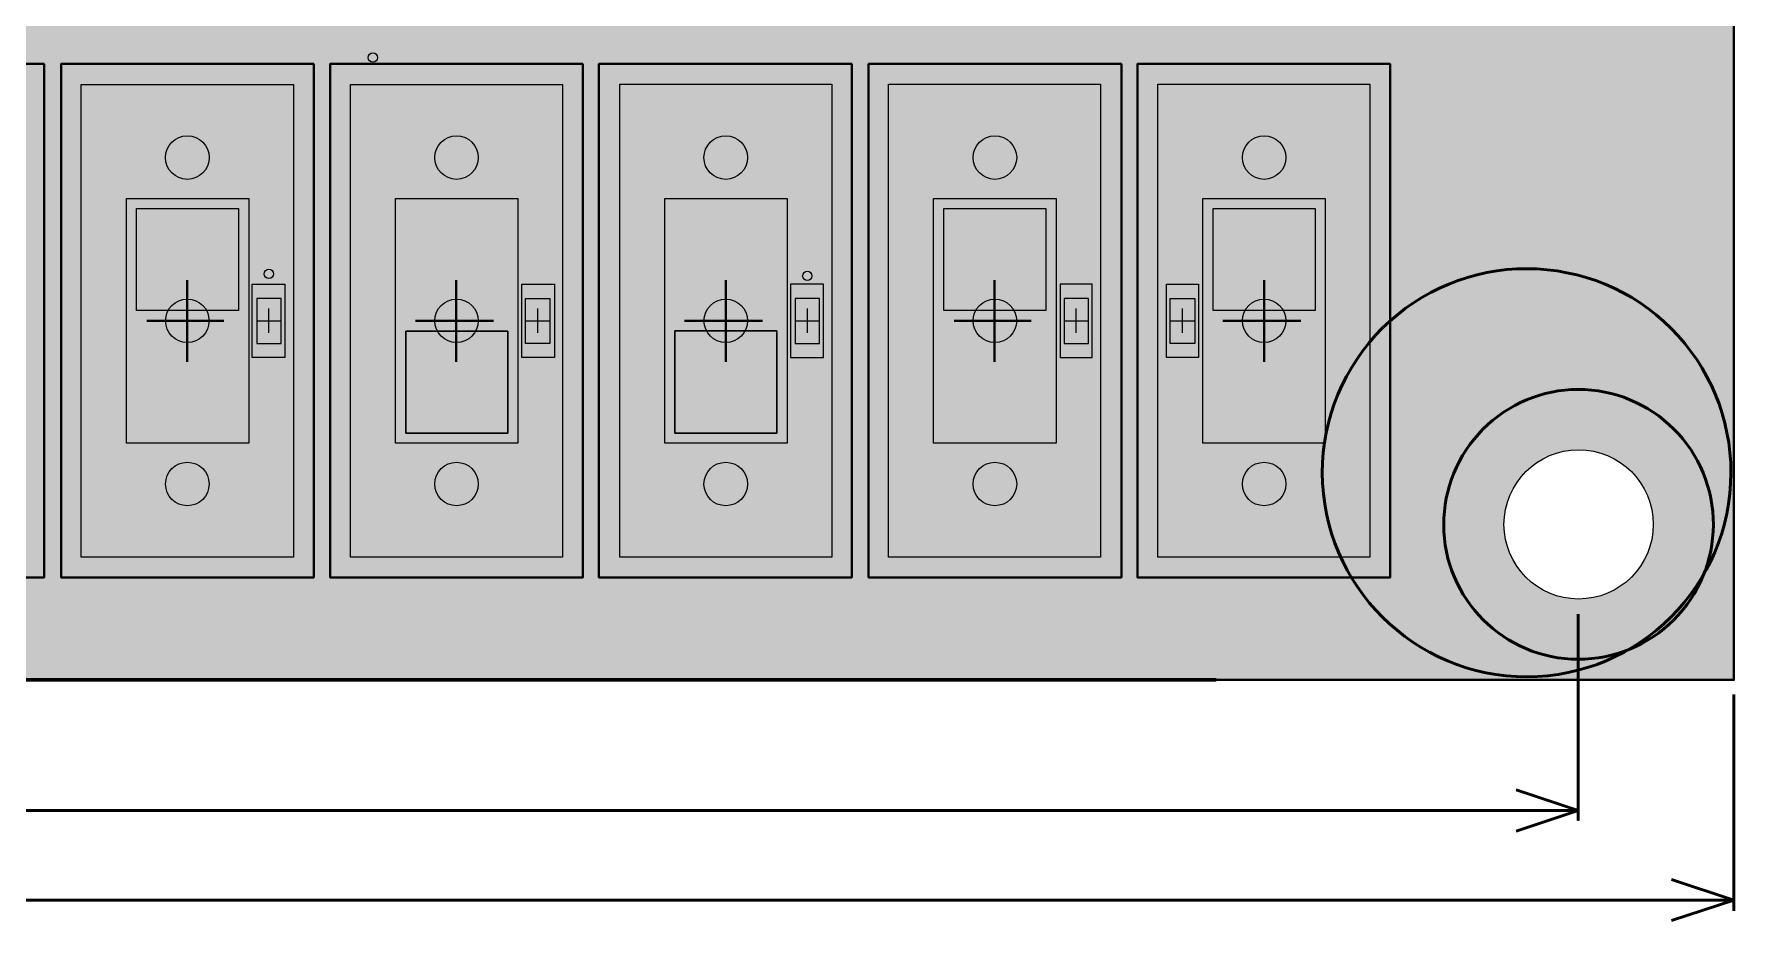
# Model space of a CAD drawing. Header units: metres. Extents: x 18 to 150, y 19 to 107.
# Drawn here: x 105.64 to 147.32, y 19.49 to 41.23 of the extents above; entities that cross this region are included whole.
import ezdxf

# ---------------------------------------------------------------- set-up
doc = ezdxf.new("R2010")
doc.units = ezdxf.units.M
for name, color, linetype in [('Mechanical1', 6, 'Continuous'), ('PadHoleLayer', 156, 'Continuous'), ('PDF_Geometry', 6, 'Continuous'), ('SWITCH_BASE', 251, 'Continuous'), ('Switches', 250, 'Continuous'), ('ViaHoleLayer', 16, 'Continuous')]:
    doc.layers.add(name, color=color, linetype=linetype)
doc.layers.add('METAL', color=7, linetype='Continuous', lineweight=0, true_color=0xc1c6c8)
doc.layers.add('PCB', color=7, linetype='Continuous', true_color=0x1d428a)
doc.layers.add('PCB_OUTLINE', color=7, linetype='Continuous', true_color=0x002677)

# ---------------------------------------------------------------- blocks, each defined once
blk = doc.blocks.new('*U19')
at = {"layer": 'METAL', "true_color": 0x000000}
h = blk.add_hatch(color=18, dxfattribs=at)
h.dxf.hatch_style = 1
h.paths.add_polyline_path([(-1.243, 2.748), (1.257, 2.748), (1.257, 0.248), (-1.243, 0.248)])
at = {"layer": 'SWITCH_BASE', "true_color": 0x0d0d0d}
h = blk.add_hatch(color=28, dxfattribs=at)
h.dxf.hatch_style = 1
h.paths.add_polyline_path([(-2.599, 5.793), (2.599, 5.793), (2.599, -5.793), (-2.599, -5.793)])
at = {"layer": 'Switches', "true_color": 0x404040}
h = blk.add_hatch(color=250, dxfattribs=at)
h.dxf.hatch_style = 1
h.paths.add_polyline_path([(-1.493, 2.998), (1.507, 2.998), (1.507, -3.002), (-1.493, -3.002)])
at = {"layer": 'Switches'}
for points in [[(-2.599, 5.793), (2.599, 5.793), (2.599, -5.793), (-2.599, -5.793)], [(-1.493, 2.998), (1.507, 2.998), (1.507, -3.002), (-1.493, -3.002)], [(-1.243, 2.748), (1.257, 2.748), (1.257, 0.248), (-1.243, 0.248)]]:
    blk.add_lwpolyline(points, close=True, dxfattribs=at)
blk = doc.blocks.new('*U6')
at = {"layer": 'METAL', "true_color": 0x000000}
h = blk.add_hatch(color=18, dxfattribs=at)
h.dxf.hatch_style = 1
h.paths.add_polyline_path([(-1.243, -0.252), (1.257, -0.252), (1.257, -2.752), (-1.243, -2.752)])
at = {"layer": 'SWITCH_BASE', "true_color": 0x0d0d0d}
h = blk.add_hatch(color=28, dxfattribs=at)
h.dxf.hatch_style = 1
h.paths.add_polyline_path([(-2.599, 5.793), (2.599, 5.793), (2.599, -5.793), (-2.599, -5.793)])
at = {"layer": 'Switches', "true_color": 0x404040}
h = blk.add_hatch(color=250, dxfattribs=at)
h.dxf.hatch_style = 1
h.paths.add_polyline_path([(-1.493, 2.998), (1.507, 2.998), (1.507, -3.002), (-1.493, -3.002)])
at = {"layer": 'METAL'}
blk.add_lwpolyline([(1.257, -2.752), (1.257, -0.252), (-1.243, -0.252), (-1.243, -2.752)], close=True, dxfattribs=at)
at = {"layer": 'Switches'}
for points in [[(-2.599, 5.793), (2.599, 5.793), (2.599, -5.793), (-2.599, -5.793)], [(-1.493, 2.998), (1.507, 2.998), (1.507, -3.002), (-1.493, -3.002)], [(-1.243, -0.252), (1.257, -0.252), (1.257, -2.752), (-1.243, -2.752)], [(-1.243, -0.252), (1.257, -0.252), (1.257, -2.752), (-1.243, -2.752)]]:
    blk.add_lwpolyline(points, close=True, dxfattribs=at)

msp = doc.modelspace()

# ---------------------------------------------------------------- hatches: boundary and pattern name
at = {"layer": 'PCB'}
h = msp.add_hatch(color=256, dxfattribs=at)
h.dxf.hatch_style = 1
h.paths.add_polyline_path([(25.4, 96.52), (147.32, 96.52), (147.32, 25.4), (25.4, 25.4)])
edge = h.paths.add_edge_path(flags=16)
edge.add_arc((29.21, 92.71), 1.829, 0, 360)
edge = h.paths.add_edge_path(flags=16)
edge.add_arc((29.21, 29.21), 1.829, 0, 360)
edge = h.paths.add_edge_path(flags=16)
edge.add_arc((143.51, 29.21), 1.829, 0, 360)
edge = h.paths.add_edge_path(flags=16)
edge.add_arc((143.51, 92.71), 1.829, 0, 360)

# ---------------------------------------------------------------- linework, layer by layer
at = {"layer": 'Mechanical1'}
for p, q in [((147.32, 25.4), (147.32, 96.52)), ((143.51, 21.946), (143.51, 27.002)), ((25.4, 25.4), (147.32, 25.4)), ((147.32, 19.746), (147.32, 25.044)), ((141.986, 22.708), (143.51, 22.2)), ((88.518, 22.2), (143.51, 22.2)), ((141.986, 21.692), (143.51, 22.2)), ((145.796, 20.508), (147.32, 20)), ((90.423, 20), (147.32, 20)), ((145.796, 19.492), (147.32, 20))]:
    msp.add_line(p, q, dxfattribs=at)
at = {"layer": 'PadHoleLayer'}
for centre, radius in [((109.4, 38.2), 0.534), ((116, 38.2), 0.534), ((122.6, 38.2), 0.534), ((129.2, 38.2), 0.534), ((135.8, 38.2), 0.534), ((109.4, 34.2), 0.533), ((116, 34.2), 0.533), ((122.6, 34.2), 0.533), ((129.2, 34.2), 0.533), ((135.8, 34.2), 0.533), ((143.51, 29.21), 1.829), ((109.4, 30.2), 0.533), ((116, 30.2), 0.533), ((122.6, 30.2), 0.533), ((129.2, 30.2), 0.533), ((135.8, 30.2), 0.533)]:
    msp.add_circle(centre, radius, dxfattribs=at)
at = {"layer": 'PCB'}
msp.add_circle((143.51, 29.21), 1.829, dxfattribs=at)
at = {"layer": 'PCB_OUTLINE'}
msp.add_lwpolyline([(25.4, 96.52), (147.32, 96.52), (147.32, 25.4), (25.4, 25.4)], close=True, dxfattribs=at)
msp.add_circle((143.51, 29.21), 1.829, dxfattribs=at)
at = {"layer": 'PDF_Geometry', "lineweight": 40}
for points in [[(147.32, 96.492), (147.32, 25.4), (25.4, 25.4), (25.4, 96.492)], [(105.893, 40.495), (105.893, 27.91), (99.694, 27.91), (99.694, 40.495)], [(105.893, 40.495), (105.893, 27.91), (99.694, 27.91), (99.694, 40.495)], [(112.504, 40.495), (112.504, 27.91), (106.305, 27.91), (106.305, 40.495)], [(112.504, 40.495), (112.504, 27.91), (106.305, 27.91), (106.305, 40.495)], [(119.097, 40.495), (119.097, 27.91), (112.898, 27.91), (112.898, 40.495)], [(119.097, 40.495), (119.097, 27.91), (112.898, 27.91), (112.898, 40.495)], [(125.689, 40.495), (125.689, 27.91), (119.49, 27.91), (119.49, 40.495)], [(125.689, 40.495), (125.689, 27.91), (119.49, 27.91), (119.49, 40.495)], [(132.3, 40.495), (132.3, 27.91), (126.101, 27.91), (126.101, 40.495)], [(132.3, 40.495), (132.3, 27.91), (126.101, 27.91), (126.101, 40.495)], [(138.892, 40.495), (138.892, 27.91), (132.693, 27.91), (132.693, 40.495)], [(138.892, 40.495), (138.892, 27.91), (132.693, 27.91), (132.693, 40.495)]]:
    msp.add_lwpolyline(points, close=True, dxfattribs=at)
at = {"layer": 'PDF_Geometry', "lineweight": 50}
for points in [[(142.245, 35.476, 0.414952), (137.226, 30.475, 0.413549), (142.245, 25.475, 0.412921), (147.245, 30.475, 0.414327)], [(143.5, 32.517, 0.4143), (140.203, 29.202, 0.413352), (143.5, 25.906, 0.4143), (146.814, 29.202, 0.415254)]]:
    msp.add_lwpolyline(points, format="xyb", close=True, dxfattribs=at)
at = {"layer": 'PDF_Geometry', "lineweight": 40}
for points in [[(109.396, 33.191), (109.396, 35.195)], [(115.988, 33.191), (115.988, 35.195)], [(122.599, 33.191), (122.599, 35.195)], [(129.191, 33.191), (129.191, 35.195)], [(135.802, 33.191), (135.802, 35.195)], [(108.403, 34.202), (110.295, 34.202)], [(114.995, 34.202), (116.906, 34.202)], [(121.588, 34.202), (123.498, 34.202)], [(128.199, 34.202), (130.09, 34.202)], [(134.791, 34.202), (136.701, 34.202)]]:
    msp.add_lwpolyline(points, dxfattribs=at)
at = {"layer": 'PDF_Geometry', "lineweight": 20}
for points in [[(111.793, 35.101), (111.793, 33.303), (110.988, 33.303), (110.988, 35.101)], [(118.404, 35.101), (118.404, 33.303), (117.599, 33.303), (117.599, 35.101)], [(124.191, 35.101), (124.191, 33.303), (124.996, 33.303), (124.996, 35.101)], [(130.802, 35.101), (130.802, 33.303), (131.588, 33.303), (131.588, 35.101)], [(134.192, 35.101), (134.192, 33.303), (133.405, 33.303), (133.405, 35.101)], [(111.1, 34.745), (111.1, 33.64), (111.699, 33.64), (111.699, 34.745)], [(118.291, 34.745), (118.291, 33.64), (117.692, 33.64), (117.692, 34.745)], [(124.303, 34.745), (124.303, 33.64), (124.903, 33.64), (124.903, 34.745)], [(130.896, 34.745), (130.896, 33.64), (131.495, 33.64), (131.495, 34.745)], [(134.098, 34.745), (134.098, 33.64), (133.499, 33.64), (133.499, 34.745)]]:
    msp.add_lwpolyline(points, close=True, dxfattribs=at)
for points in [[(111.1, 34.202), (111.699, 34.202)], [(111.4, 33.903), (111.4, 34.502)], [(117.692, 34.202), (118.291, 34.202)], [(117.992, 33.903), (117.992, 34.502)], [(124.303, 34.202), (124.903, 34.202)], [(124.603, 33.903), (124.603, 34.502)], [(130.896, 34.202), (131.495, 34.202)], [(131.195, 33.903), (131.195, 34.502)], [(133.499, 34.202), (134.098, 34.202)], [(133.798, 33.903), (133.798, 34.502)]]:
    msp.add_lwpolyline(points, dxfattribs=at)
at = {"layer": 'PDF_Geometry', "lineweight": 50}
for points in [[(147.245, 30.475), (147.245, 30.475)], [(147.245, 30.475), (147.245, 30.475)], [(146.814, 29.202), (146.814, 29.202)], [(146.814, 29.202), (146.814, 29.202)], [(143.5, 21.954), (143.5, 27.011)], [(147.32, 19.744), (147.32, 25.044)], [(141.983, 21.692), (143.5, 22.198), (141.983, 22.703)], [(88.514, 22.198), (143.5, 22.198)], [(145.784, 19.501), (147.32, 20.006), (145.784, 20.512)], [(90.424, 20.006), (147.32, 20.006)]]:
    msp.add_lwpolyline(points, dxfattribs=at)
at = {"layer": 'PDF_Geometry', "lineweight": 60}
msp.add_lwpolyline([(25.4, 25.4), (134.622, 25.4)], dxfattribs=at)
at = {"layer": 'ViaHoleLayer'}
for centre in [(113.95, 40.65), (111.4, 35.35), (124.6, 35.3)]:
    msp.add_circle(centre, 0.114, dxfattribs=at)

# ---------------------------------------------------------------- block references
at = {"layer": 'Switches'}
for name, p in [('*U19', (109.4, 34.2)), ('*U6', (116, 34.2)), ('*U6', (122.599, 34.202)), ('*U19', (129.191, 34.202)), ('*U19', (135.793, 34.202))]:
    msp.add_blockref(name, p, dxfattribs=at)

doc.saveas('drawing.dxf')
